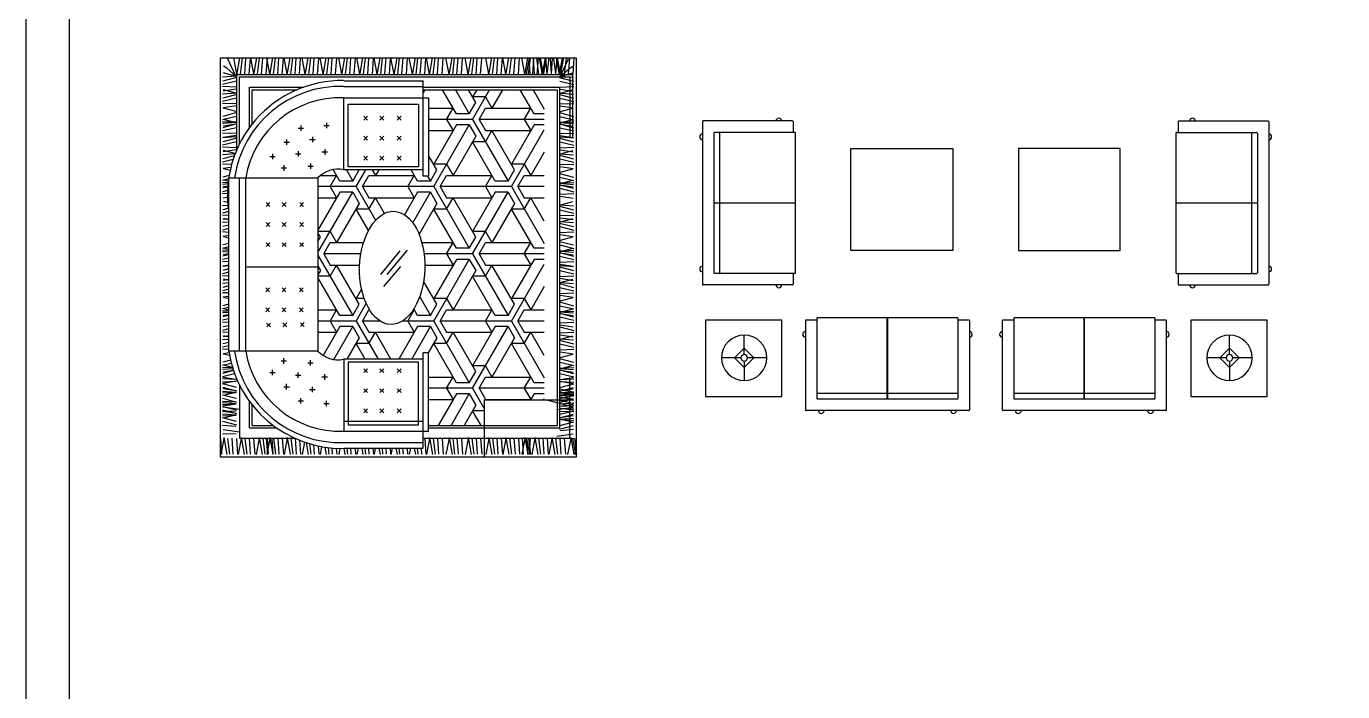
# Model space of a CAD drawing. Header units: inches. Extents: x 4.9 to 47.4, y 12.3 to 37.1.
# Drawn here: x 26.44 to 36.77, y 19.66 to 24.88 of the extents above; entities that cross this region are included whole.
import ezdxf

# ---------------------------------------------------------------- set-up
doc = ezdxf.new("R2010")
doc.units = ezdxf.units.IN
doc.header["$MEASUREMENT"] = 0
for name, color, linetype in [('02', 2, 'Continuous'), ('8', 8, 'Continuous'), ('kadrbm', 4, 'Continuous')]:
    doc.layers.add(name, color=color, linetype=linetype)

# ---------------------------------------------------------------- blocks, each defined once
blk = doc.blocks.new('kadrbm')
at = {"layer": 'kadrbm', "color": 4}
blk.add_lwpolyline([(0, 0), (0, 24.797), (21, 24.797), (21, 0), (0, 0)], close=True, dxfattribs=at)
blk.add_lwpolyline([(20.663, 0.326), (20.663, 24.46), (0.337, 24.46), (0.337, 0.326), (20.663, 0.326)], dxfattribs=at)

msp = doc.modelspace()

# ---------------------------------------------------------------- hatches: boundary and pattern name
at = {"layer": '8'}
h = msp.add_hatch(dxfattribs=at)
h.set_pattern_fill('ESCHER', color=256, scale=0.02, style=0)
h.set_pattern_definition([(60, (20.19044, 11.4794), (-0.6096, 5e-07), [0.5588, -0.0508]), (180, (20.19044, 11.4794), (0.3048, -0.52793), [0.5588, -0.0508]), (300, (20.19044, 11.4794), (0.6096, 5e-07), [0.5588, -0.0508]), (60, (20.24124, 11.4794), (-0.6096, 5e-07), [0.1016, -0.508]), (300, (20.24124, 11.4794), (0.6096, 5e-07), [0.1016, -0.508]), (60, (20.16504, 11.5234), (-0.6096, 5e-07), [0.1016, -0.508]), (180, (20.16504, 11.5234), (0.3048, -0.52793), [0.1016, -0.508]), (300, (20.16504, 11.4354), (0.6096, 5e-07), [0.1016, -0.508]), (180, (20.16504, 11.4354), (0.3048, -0.52793), [0.1016, -0.508]), (60, (19.98724, 11.4794), (-0.6096, 5e-07), [0.1016, -0.508]), (300, (19.98724, 11.4794), (0.6096, 5e-07), [0.1016, -0.508]), (60, (20.29204, 11.30343), (-0.6096, 5e-07), [0.1016, -0.508]), (180, (20.29204, 11.30343), (0.3048, -0.52793), [0.1016, -0.508]), (300, (20.29204, 11.6554), (0.6096, 5e-07), [0.1016, -0.508]), (180, (20.29204, 11.6554), (0.3048, -0.52793), [0.1016, -0.508]), (0, (20.29204, 11.5674), (-0.3048, 0.52793), [0.3556, -0.254]), (0, (20.29204, 11.3914), (-0.3048, 0.52793), [0.3556, -0.254]), (120, (20.21584, 11.6114), (-0.6096, -5e-07), [0.3556, -0.254]), (120, (20.06344, 11.5234), (-0.6096, -5e-07), [0.3556, -0.254]), (240, (20.06344, 11.4354), (0.3048, -0.52793), [0.3556, -0.254]), (240, (20.21584, 11.3474), (0.3048, -0.52793), [0.3556, -0.254])])
h.paths.add_polyline_path([(30.507, 24.383), (29.558, 24.383), (29.558, 24.32), (29.6, 24.32), (29.6, 23.705), (29.558, 23.705), (29.558, 23.754), (28.933, 23.754, 0.267221), (28.731, 23.69), (28.731, 22.331, 0.267221), (28.933, 22.267), (29.558, 22.267), (29.558, 22.317), (29.6, 22.317), (29.6, 21.747), (30.039, 21.747), (30.039, 21.947), (30.507, 21.947)])
edge = h.paths.add_edge_path(flags=16)
edge.add_ellipse((29.314, 22.984), major_axis=(0.013, 0.444), ratio=0.576092, start_angle=0, end_angle=360)

# ---------------------------------------------------------------- linework, layer by layer
at = {"layer": '02'}
for p, q in [((28.086, 24.49, -0.1), (28.023, 24.625, -0.1)), ((28.094, 24.506, -0.1), (28.07, 24.633, -0.1)), ((28.094, 24.498, -0.1), (28.118, 24.633, -0.1)), ((28.123, 24.506, -0.1), (28.139, 24.63, -0.1)), ((28.156, 24.504, -0.1), (28.165, 24.63, -0.1)), ((28.192, 24.506, -0.1), (28.201, 24.63, -0.1)), ((28.227, 24.506, -0.1), (28.203, 24.633, -0.1)), ((28.227, 24.498, -0.1), (28.251, 24.633, -0.1)), ((28.256, 24.506, -0.1), (28.272, 24.63, -0.1)), ((28.289, 24.504, -0.1), (28.298, 24.63, -0.1)), ((28.325, 24.506, -0.1), (28.334, 24.63, -0.1)), ((28.353, 24.506, -0.1), (28.33, 24.633, -0.1)), ((28.353, 24.498, -0.1), (28.377, 24.633, -0.1)), ((28.382, 24.506, -0.1), (28.398, 24.63, -0.1)), ((28.416, 24.504, -0.1), (28.424, 24.63, -0.1)), ((28.451, 24.506, -0.1), (28.46, 24.63, -0.1)), ((28.489, 24.506, -0.1), (28.465, 24.633, -0.1)), ((28.489, 24.498, -0.1), (28.513, 24.633, -0.1)), ((28.518, 24.506, -0.1), (28.533, 24.63, -0.1)), ((28.551, 24.504, -0.1), (28.56, 24.63, -0.1)), ((28.586, 24.506, -0.1), (28.595, 24.63, -0.1)), ((28.63, 24.506, -0.1), (28.607, 24.633, -0.1)), ((28.63, 24.498, -0.1), (28.654, 24.633, -0.1)), ((28.659, 24.506, -0.1), (28.675, 24.63, -0.1)), ((28.693, 24.504, -0.1), (28.701, 24.63, -0.1)), ((28.728, 24.506, -0.1), (28.737, 24.63, -0.1)), ((28.772, 24.506, -0.1), (28.748, 24.633, -0.1)), ((28.772, 24.498, -0.1), (28.796, 24.633, -0.1)), ((28.801, 24.506, -0.1), (28.817, 24.63, -0.1)), ((28.834, 24.504, -0.1), (28.843, 24.63, -0.1)), ((28.87, 24.506, -0.1), (28.879, 24.63, -0.1)), ((28.918, 24.506, -0.1), (28.895, 24.633, -0.1)), ((28.918, 24.498, -0.1), (28.942, 24.633, -0.1)), ((28.947, 24.506, -0.1), (28.963, 24.63, -0.1)), ((28.981, 24.504, -0.1), (28.989, 24.63, -0.1)), ((29.016, 24.506, -0.1), (29.025, 24.63, -0.1)), ((29.06, 24.506, -0.1), (29.036, 24.633, -0.1)), ((29.06, 24.498, -0.1), (29.084, 24.633, -0.1)), ((29.089, 24.506, -0.1), (29.105, 24.63, -0.1)), ((29.122, 24.504, -0.1), (29.131, 24.63, -0.1)), ((29.158, 24.506, -0.1), (29.167, 24.63, -0.1)), ((29.195, 24.506, -0.1), (29.171, 24.633, -0.1)), ((29.195, 24.498, -0.1), (29.219, 24.633, -0.1)), ((29.224, 24.506, -0.1), (29.239, 24.63, -0.1)), ((29.257, 24.504, -0.1), (29.266, 24.63, -0.1)), ((29.292, 24.506, -0.1), (29.301, 24.63, -0.1)), ((29.328, 24.506, -0.1), (29.304, 24.633, -0.1)), ((29.328, 24.498, -0.1), (29.352, 24.633, -0.1)), ((29.357, 24.506, -0.1), (29.372, 24.63, -0.1)), ((29.39, 24.504, -0.1), (29.399, 24.63, -0.1)), ((29.425, 24.506, -0.1), (29.434, 24.63, -0.1)), ((29.472, 24.506, -0.1), (29.448, 24.633, -0.1)), ((29.472, 24.498, -0.1), (29.496, 24.633, -0.1)), ((29.501, 24.506, -0.1), (29.516, 24.63, -0.1)), ((29.534, 24.504, -0.1), (29.543, 24.63, -0.1)), ((29.569, 24.506, -0.1), (29.578, 24.63, -0.1)), ((29.607, 24.506, -0.1), (29.583, 24.633, -0.1)), ((29.607, 24.498, -0.1), (29.631, 24.633, -0.1)), ((29.636, 24.506, -0.1), (29.651, 24.63, -0.1)), ((29.669, 24.504, -0.1), (29.678, 24.63, -0.1)), ((29.705, 24.506, -0.1), (29.713, 24.63, -0.1)), ((29.76, 24.506, -0.1), (29.736, 24.633, -0.1)), ((29.76, 24.498, -0.1), (29.784, 24.633, -0.1)), ((29.789, 24.506, -0.1), (29.804, 24.63, -0.1)), ((29.822, 24.504, -0.1), (29.831, 24.63, -0.1)), ((29.857, 24.506, -0.1), (29.866, 24.63, -0.1)), ((29.911, 24.506, -0.1), (29.887, 24.633, -0.1)), ((29.911, 24.498, -0.1), (29.934, 24.633, -0.1)), ((29.939, 24.506, -0.1), (29.955, 24.63, -0.1)), ((29.973, 24.504, -0.1), (29.982, 24.63, -0.1)), ((30.008, 24.506, -0.1), (30.017, 24.63, -0.1)), ((30.072, 24.506, -0.1), (30.048, 24.633, -0.1)), ((30.072, 24.498, -0.1), (30.096, 24.633, -0.1)), ((30.101, 24.506, -0.1), (30.117, 24.63, -0.1)), ((30.134, 24.504, -0.1), (30.143, 24.63, -0.1)), ((30.17, 24.506, -0.1), (30.179, 24.63, -0.1)), ((30.207, 24.506, -0.1), (30.183, 24.633, -0.1)), ((30.207, 24.498, -0.1), (30.23, 24.633, -0.1)), ((30.235, 24.506, -0.1), (30.251, 24.63, -0.1)), ((30.269, 24.504, -0.1), (30.278, 24.63, -0.1)), ((30.304, 24.506, -0.1), (30.313, 24.63, -0.1)), ((30.355, 24.506, -0.1), (30.331, 24.633, -0.1)), ((30.355, 24.498, -0.1), (30.379, 24.633, -0.1)), ((30.368, 24.506, -0.1), (30.392, 24.633, -0.1)), ((30.384, 24.506, -0.1), (30.399, 24.63, -0.1)), ((30.396, 24.506, -0.1), (30.388, 24.63, -0.1)), ((30.417, 24.504, -0.1), (30.426, 24.63, -0.1)), ((30.432, 24.504, -0.1), (30.423, 24.63, -0.1)), ((30.465, 24.506, -0.1), (30.45, 24.63, -0.1)), ((30.453, 24.506, -0.1), (30.461, 24.63, -0.1)), ((30.494, 24.498, -0.1), (30.47, 24.633, -0.1)), ((30.501, 24.506, -0.1), (30.477, 24.633, -0.1)), ((30.494, 24.506, -0.1), (30.518, 24.633, -0.1)), ((30.501, 24.498, -0.1), (30.525, 24.633, -0.1)), ((30.529, 24.506, -0.1), (30.521, 24.63, -0.1)), ((30.53, 24.506, -0.1), (30.546, 24.63, -0.1)), ((30.565, 24.504, -0.1), (30.556, 24.63, -0.1)), ((30.563, 24.504, -0.1), (30.572, 24.63, -0.1)), ((30.598, 24.506, -0.1), (30.583, 24.63, -0.1)), ((30.599, 24.506, -0.1), (30.608, 24.63, -0.1)), ((30.627, 24.498, -0.1), (30.603, 24.633, -0.1)), ((30.636, 24.506, -0.1), (30.612, 24.633, -0.1)), ((30.627, 24.506, -0.1), (30.651, 24.633, -0.1)), ((30.635, 24.49, -0.1), (30.699, 24.625, -0.1)), ((30.636, 24.498, -0.1), (30.66, 24.633, -0.1)), ((30.665, 24.506, -0.1), (30.681, 24.63, -0.1)), ((30.698, 24.504, -0.1), (30.707, 24.63, -0.1)), ((30.734, 24.506, -0.1), (30.743, 24.63, -0.1)), ((28.086, 24.49, -0.1), (27.983, 24.482, -0.1)), ((28.015, 24.552, -0.1), (27.99, 24.568, -0.1)), ((28.088, 24.488, -0.1), (27.99, 24.515, -0.1)), ((28.086, 24.49, -0.1), (28.015, 24.553, -0.1)), ((30.634, 24.488, -0.1), (30.731, 24.515, -0.1)), ((30.635, 24.49, -0.1), (30.707, 24.553, -0.1)), ((30.635, 24.49, -0.1), (30.738, 24.482, -0.1)), ((30.707, 24.552, -0.1), (30.731, 24.568, -0.1)), ((28.092, 24.45, -0.1), (27.981, 24.424, -0.1)), ((28.09, 24.404, -0.1), (27.981, 24.408, -0.1)), ((28.094, 24.479, -0.1), (27.984, 24.45, -0.1)), ((28.09, 24.388, -0.1), (27.986, 24.373, -0.1)), ((28.933, 24.408, -0.1), (29.558, 24.408, -0.1)), ((30.627, 24.479, -0.1), (30.738, 24.45, -0.1)), ((30.629, 24.45, -0.1), (30.74, 24.424, -0.1)), ((30.631, 24.404, -0.1), (30.74, 24.408, -0.1)), ((30.631, 24.388, -0.1), (30.735, 24.373, -0.1)), ((28.092, 24.318, -0.1), (27.981, 24.291, -0.1)), ((28.086, 24.357, -0.1), (27.983, 24.349, -0.1)), ((28.094, 24.346, -0.1), (27.984, 24.318, -0.1)), ((28.088, 24.355, -0.1), (27.99, 24.382, -0.1)), ((28.933, 24.32, -0.1), (29.6, 24.32, -0.1)), ((30.627, 24.346, -0.1), (30.738, 24.318, -0.1)), ((30.629, 24.318, -0.1), (30.74, 24.291, -0.1)), ((30.634, 24.355, -0.1), (30.731, 24.382, -0.1)), ((30.635, 24.357, -0.1), (30.738, 24.349, -0.1)), ((28.09, 24.271, -0.1), (27.981, 24.276, -0.1)), ((28.094, 24.203, -0.1), (27.984, 24.174, -0.1)), ((28.09, 24.256, -0.1), (27.986, 24.24, -0.1)), ((28.088, 24.211, -0.1), (27.99, 24.238, -0.1)), ((30.627, 24.203, -0.1), (30.738, 24.174, -0.1)), ((30.631, 24.271, -0.1), (30.74, 24.276, -0.1)), ((30.631, 24.256, -0.1), (30.735, 24.24, -0.1)), ((30.634, 24.211, -0.1), (30.731, 24.238, -0.1)), ((28.092, 24.174, -0.1), (27.981, 24.147, -0.1)), ((28.09, 24.127, -0.1), (27.981, 24.132, -0.1)), ((28.092, 24.085, -0.1), (27.981, 24.059, -0.1)), ((28.095, 24.125, -0.1), (27.983, 24.117, -0.1)), ((28.094, 24.114, -0.1), (27.984, 24.085, -0.1)), ((28.09, 24.112, -0.1), (27.986, 24.096, -0.1)), ((28.088, 24.123, -0.1), (27.99, 24.149, -0.1)), ((28.576, 24.081, -0.1), (28.618, 24.081, -0.1)), ((28.597, 24.103, -0.1), (28.597, 24.06, -0.1)), ((28.777, 24.103, -0.1), (28.82, 24.103, -0.1)), ((28.798, 24.124, -0.1), (28.798, 24.082, -0.1)), ((29.09, 24.175, -0.1), (29.12, 24.145, -0.1)), ((29.09, 24.145, -0.1), (29.12, 24.175, -0.1)), ((29.217, 24.175, -0.1), (29.247, 24.145, -0.1)), ((29.217, 24.145, -0.1), (29.247, 24.175, -0.1)), ((29.354, 24.175, -0.1), (29.384, 24.145, -0.1)), ((29.354, 24.145, -0.1), (29.384, 24.175, -0.1)), ((30.627, 24.125, -0.1), (30.738, 24.117, -0.1)), ((30.627, 24.114, -0.1), (30.738, 24.085, -0.1)), ((30.629, 24.174, -0.1), (30.74, 24.147, -0.1)), ((30.629, 24.085, -0.1), (30.74, 24.059, -0.1)), ((30.631, 24.127, -0.1), (30.74, 24.132, -0.1)), ((30.631, 24.112, -0.1), (30.735, 24.096, -0.1)), ((30.634, 24.123, -0.1), (30.731, 24.149, -0.1)), ((31.749, 24.133, -0.1), (31.749, 22.855, -0.1)), ((32.456, 24.138, -0.1), (31.754, 24.138, -0.1)), ((32.46, 24.133, -0.1), (32.46, 24.052, -0.1)), ((35.484, 24.133, -0.1), (35.484, 24.052, -0.1)), ((35.488, 24.138, -0.1), (36.19, 24.138, -0.1)), ((36.195, 24.133, -0.1), (36.195, 22.855, -0.1)), ((28.09, 24.039, -0.1), (27.981, 24.043, -0.1)), ((28.092, 23.974, -0.1), (27.981, 23.947, -0.1)), ((28.086, 24.013, -0.1), (27.983, 24.005, -0.1)), ((28.094, 24.003, -0.1), (27.984, 23.974, -0.1)), ((28.09, 24.023, -0.1), (27.986, 24.008, -0.1)), ((28.485, 23.991, -0.1), (28.485, 23.949, -0.1)), ((28.665, 23.991, -0.1), (28.708, 23.991, -0.1)), ((28.687, 24.013, -0.1), (28.687, 23.97, -0.1)), ((29.09, 24.017, -0.1), (29.12, 23.987, -0.1)), ((29.09, 23.987, -0.1), (29.12, 24.017, -0.1)), ((29.217, 24.017, -0.1), (29.247, 23.987, -0.1)), ((29.217, 23.987, -0.1), (29.247, 24.017, -0.1)), ((29.354, 23.987, -0.1), (29.384, 24.017, -0.1)), ((29.354, 24.017, -0.1), (29.384, 23.987, -0.1)), ((30.627, 24.003, -0.1), (30.738, 23.974, -0.1)), ((30.629, 23.974, -0.1), (30.74, 23.947, -0.1)), ((30.631, 24.039, -0.1), (30.74, 24.043, -0.1)), ((30.631, 24.023, -0.1), (30.735, 24.008, -0.1)), ((30.635, 24.013, -0.1), (30.738, 24.005, -0.1)), ((31.839, 24.043, -0.1), (31.839, 22.945, -0.1)), ((32.474, 24.048, -0.1), (31.844, 24.048, -0.1)), ((31.884, 24.043, -0.1), (31.884, 22.945, -0.1)), ((32.478, 24.043, -0.1), (32.478, 22.945, -0.1)), ((35.466, 24.043, -0.1), (35.466, 22.945, -0.1)), ((35.47, 24.048, -0.1), (36.1, 24.048, -0.1)), ((36.06, 24.043, -0.1), (36.06, 22.945, -0.1)), ((36.105, 24.043, -0.1), (36.105, 22.945, -0.1)), ((28.09, 23.927, -0.1), (27.981, 23.932, -0.1)), ((28.086, 23.88, -0.1), (27.983, 23.872, -0.1)), ((28.09, 23.912, -0.1), (27.986, 23.896, -0.1)), ((28.088, 23.879, -0.1), (27.99, 23.905, -0.1)), ((28.374, 23.88, -0.1), (28.374, 23.837, -0.1)), ((28.464, 23.97, -0.1), (28.507, 23.97, -0.1)), ((28.554, 23.88, -0.1), (28.597, 23.88, -0.1)), ((28.575, 23.901, -0.1), (28.575, 23.859, -0.1)), ((28.762, 23.894, -0.1), (28.805, 23.894, -0.1)), ((28.784, 23.916, -0.1), (28.784, 23.873, -0.1)), ((30.627, 23.87, -0.1), (30.738, 23.841, -0.1)), ((30.631, 23.927, -0.1), (30.74, 23.932, -0.1)), ((30.631, 23.912, -0.1), (30.735, 23.896, -0.1)), ((30.634, 23.879, -0.1), (30.731, 23.905, -0.1)), ((30.635, 23.88, -0.1), (30.738, 23.872, -0.1)), ((28.065, 23.835, -0.1), (27.981, 23.815, -0.1)), ((28.053, 23.796, -0.1), (27.981, 23.799, -0.1)), ((28.075, 23.865, -0.1), (27.984, 23.841, -0.1)), ((28.047, 23.773, -0.1), (27.986, 23.764, -0.1)), ((28.353, 23.858, -0.1), (28.395, 23.858, -0.1)), ((28.443, 23.769, -0.1), (28.485, 23.769, -0.1)), ((28.464, 23.79, -0.1), (28.464, 23.747, -0.1)), ((28.651, 23.783, -0.1), (28.694, 23.783, -0.1)), ((28.672, 23.804, -0.1), (28.672, 23.762, -0.1)), ((29.09, 23.86, -0.1), (29.12, 23.829, -0.1)), ((29.09, 23.829, -0.1), (29.12, 23.86, -0.1)), ((29.217, 23.86, -0.1), (29.247, 23.829, -0.1)), ((29.217, 23.829, -0.1), (29.247, 23.86, -0.1)), ((29.354, 23.86, -0.1), (29.384, 23.829, -0.1)), ((29.354, 23.829, -0.1), (29.384, 23.86, -0.1)), ((30.629, 23.841, -0.1), (30.74, 23.815, -0.1)), ((30.631, 23.795, -0.1), (30.74, 23.799, -0.1)), ((30.631, 23.779, -0.1), (30.735, 23.764, -0.1)), ((28.031, 23.682, -0.1), (27.981, 23.671, -0.1)), ((28.034, 23.71, -0.1), (27.984, 23.697, -0.1)), ((28.041, 23.748, -0.1), (27.99, 23.761, -0.1)), ((28.031, 23.662, -0.1), (27.99, 23.673, -0.1)), ((28.115, 22.331, -0.1), (28.115, 23.69, -0.1)), ((28.165, 22.325, -0.1), (28.165, 23.69, -0.1)), ((30.627, 23.726, -0.1), (30.738, 23.697, -0.1)), ((30.629, 23.697, -0.1), (30.74, 23.671, -0.1)), ((30.634, 23.735, -0.1), (30.731, 23.761, -0.1)), ((30.634, 23.646, -0.1), (30.731, 23.673, -0.1)), ((28.031, 23.653, -0.1), (27.981, 23.655, -0.1)), ((28.031, 23.594, -0.1), (27.981, 23.582, -0.1)), ((28.031, 23.565, -0.1), (27.981, 23.567, -0.1)), ((28.031, 23.644, -0.1), (27.983, 23.64, -0.1)), ((28.031, 23.621, -0.1), (27.984, 23.609, -0.1)), ((28.031, 23.626, -0.1), (27.986, 23.62, -0.1)), ((30.627, 23.649, -0.1), (30.738, 23.64, -0.1)), ((30.627, 23.637, -0.1), (30.738, 23.609, -0.1)), ((30.629, 23.609, -0.1), (30.74, 23.582, -0.1)), ((30.631, 23.651, -0.1), (30.74, 23.655, -0.1)), ((30.631, 23.635, -0.1), (30.735, 23.62, -0.1)), ((30.631, 23.562, -0.1), (30.74, 23.567, -0.1)), ((28.031, 23.475, -0.1), (27.983, 23.472, -0.1)), ((28.031, 23.538, -0.1), (27.986, 23.531, -0.1)), ((28.031, 23.494, -0.1), (27.99, 23.505, -0.1)), ((28.324, 23.466, -0.1), (28.354, 23.497, -0.1)), ((28.324, 23.497, -0.1), (28.354, 23.466, -0.1)), ((28.451, 23.466, -0.1), (28.481, 23.497, -0.1)), ((28.451, 23.497, -0.1), (28.481, 23.466, -0.1)), ((28.588, 23.466, -0.1), (28.618, 23.497, -0.1)), ((28.588, 23.497, -0.1), (28.618, 23.466, -0.1)), ((30.627, 23.469, -0.1), (30.738, 23.44, -0.1)), ((30.631, 23.547, -0.1), (30.735, 23.531, -0.1)), ((30.634, 23.478, -0.1), (30.731, 23.505, -0.1)), ((30.635, 23.48, -0.1), (30.738, 23.472, -0.1)), ((31.839, 23.496, -0.1), (32.478, 23.496, -0.1)), ((36.105, 23.492, -0.1), (35.466, 23.492, -0.1)), ((28.031, 23.426, -0.1), (27.981, 23.414, -0.1)), ((28.031, 23.396, -0.1), (27.981, 23.398, -0.1)), ((28.031, 23.453, -0.1), (27.984, 23.44, -0.1)), ((28.031, 23.37, -0.1), (27.986, 23.363, -0.1)), ((28.031, 23.361, -0.1), (27.99, 23.372, -0.1)), ((30.629, 23.44, -0.1), (30.74, 23.414, -0.1)), ((30.631, 23.394, -0.1), (30.74, 23.398, -0.1)), ((30.631, 23.378, -0.1), (30.735, 23.363, -0.1)), ((30.634, 23.345, -0.1), (30.731, 23.372, -0.1)), ((28.031, 23.293, -0.1), (27.981, 23.281, -0.1)), ((28.031, 23.263, -0.1), (27.981, 23.266, -0.1)), ((28.031, 23.343, -0.1), (27.983, 23.339, -0.1)), ((28.031, 23.32, -0.1), (27.984, 23.308, -0.1)), ((28.324, 23.309, -0.1), (28.354, 23.339, -0.1)), ((28.324, 23.339, -0.1), (28.354, 23.309, -0.1)), ((28.451, 23.309, -0.1), (28.481, 23.339, -0.1)), ((28.451, 23.339, -0.1), (28.481, 23.309, -0.1)), ((28.588, 23.339, -0.1), (28.618, 23.309, -0.1)), ((28.588, 23.309, -0.1), (28.618, 23.339, -0.1)), ((30.627, 23.336, -0.1), (30.738, 23.308, -0.1)), ((30.629, 23.308, -0.1), (30.74, 23.281, -0.1)), ((30.631, 23.261, -0.1), (30.74, 23.266, -0.1)), ((30.635, 23.347, -0.1), (30.738, 23.339, -0.1)), ((28.031, 23.149, -0.1), (27.981, 23.137, -0.1)), ((28.031, 23.176, -0.1), (27.984, 23.164, -0.1)), ((28.031, 23.237, -0.1), (27.986, 23.23, -0.1)), ((28.031, 23.217, -0.1), (27.99, 23.228, -0.1)), ((28.324, 23.151, -0.1), (28.354, 23.181, -0.1)), ((28.324, 23.181, -0.1), (28.354, 23.151, -0.1)), ((28.451, 23.151, -0.1), (28.481, 23.181, -0.1)), ((28.451, 23.181, -0.1), (28.481, 23.151, -0.1)), ((28.588, 23.151, -0.1), (28.618, 23.181, -0.1)), ((28.588, 23.181, -0.1), (28.618, 23.151, -0.1)), ((30.627, 23.192, -0.1), (30.738, 23.164, -0.1)), ((30.629, 23.164, -0.1), (30.74, 23.137, -0.1)), ((30.631, 23.246, -0.1), (30.735, 23.23, -0.1)), ((30.634, 23.201, -0.1), (30.731, 23.228, -0.1)), ((28.031, 23.12, -0.1), (27.981, 23.122, -0.1)), ((28.031, 23.06, -0.1), (27.981, 23.049, -0.1)), ((28.031, 23.11, -0.1), (27.983, 23.107, -0.1)), ((28.031, 23.087, -0.1), (27.984, 23.075, -0.1)), ((28.031, 23.093, -0.1), (27.986, 23.086, -0.1)), ((28.031, 23.128, -0.1), (27.99, 23.139, -0.1)), ((29.374, 23.117, -0.1), (29.221, 22.933, -0.1)), ((29.431, 23.123, -0.1), (29.272, 22.933, -0.1)), ((30.627, 23.115, -0.1), (30.738, 23.107, -0.1)), ((30.627, 23.104, -0.1), (30.738, 23.075, -0.1)), ((30.629, 23.075, -0.1), (30.74, 23.049, -0.1)), ((30.631, 23.117, -0.1), (30.74, 23.122, -0.1)), ((30.631, 23.102, -0.1), (30.735, 23.086, -0.1)), ((30.634, 23.113, -0.1), (30.731, 23.139, -0.1)), ((28.031, 23.031, -0.1), (27.981, 23.033, -0.1)), ((28.031, 22.949, -0.1), (27.981, 22.937, -0.1)), ((28.031, 22.999, -0.1), (27.983, 22.995, -0.1)), ((28.031, 22.976, -0.1), (27.984, 22.964, -0.1)), ((28.031, 23.004, -0.1), (27.986, 22.998, -0.1)), ((28.172, 22.992, -0.1), (28.736, 22.992, -0.1)), ((29.38, 22.996, -0.1), (29.246, 22.837, -0.1)), ((30.627, 22.993, -0.1), (30.738, 22.964, -0.1)), ((30.629, 22.964, -0.1), (30.74, 22.937, -0.1)), ((30.631, 23.029, -0.1), (30.74, 23.033, -0.1)), ((30.631, 23.013, -0.1), (30.735, 22.998, -0.1)), ((30.635, 23.003, -0.1), (30.738, 22.995, -0.1)), ((32.474, 22.941, -0.1), (31.844, 22.941, -0.1)), ((35.47, 22.941, -0.1), (36.1, 22.941, -0.1)), ((28.031, 22.92, -0.1), (27.981, 22.922, -0.1)), ((28.031, 22.866, -0.1), (27.983, 22.862, -0.1)), ((28.031, 22.843, -0.1), (27.984, 22.831, -0.1)), ((28.031, 22.893, -0.1), (27.986, 22.886, -0.1)), ((28.031, 22.884, -0.1), (27.99, 22.895, -0.1)), ((30.627, 22.86, -0.1), (30.738, 22.831, -0.1)), ((30.631, 22.917, -0.1), (30.74, 22.922, -0.1)), ((30.631, 22.902, -0.1), (30.735, 22.886, -0.1)), ((30.634, 22.869, -0.1), (30.731, 22.895, -0.1)), ((30.635, 22.87, -0.1), (30.738, 22.862, -0.1)), ((32.456, 22.851, -0.1), (31.754, 22.851, -0.1)), ((32.46, 22.936, -0.1), (32.46, 22.855, -0.1)), ((35.484, 22.936, -0.1), (35.484, 22.855, -0.1)), ((35.488, 22.851, -0.1), (36.19, 22.851, -0.1)), ((28.031, 22.816, -0.1), (27.981, 22.804, -0.1)), ((28.031, 22.787, -0.1), (27.981, 22.789, -0.1)), ((28.031, 22.76, -0.1), (27.986, 22.754, -0.1)), ((28.031, 22.74, -0.1), (27.99, 22.751, -0.1)), ((28.322, 22.827, -0.1), (28.352, 22.797, -0.1)), ((28.322, 22.797, -0.1), (28.352, 22.827, -0.1)), ((28.449, 22.827, -0.1), (28.479, 22.797, -0.1)), ((28.449, 22.797, -0.1), (28.479, 22.827, -0.1)), ((28.586, 22.827, -0.1), (28.616, 22.797, -0.1)), ((28.586, 22.797, -0.1), (28.616, 22.827, -0.1)), ((30.629, 22.831, -0.1), (30.74, 22.804, -0.1)), ((30.631, 22.784, -0.1), (30.74, 22.789, -0.1)), ((30.631, 22.769, -0.1), (30.735, 22.754, -0.1)), ((30.634, 22.725, -0.1), (30.731, 22.751, -0.1)), ((28.031, 22.672, -0.1), (27.981, 22.661, -0.1)), ((28.031, 22.643, -0.1), (27.981, 22.645, -0.1)), ((28.031, 22.634, -0.1), (27.983, 22.63, -0.1)), ((28.031, 22.699, -0.1), (27.984, 22.687, -0.1)), ((28.031, 22.652, -0.1), (27.99, 22.663, -0.1)), ((28.322, 22.67, -0.1), (28.352, 22.64, -0.1)), ((28.322, 22.64, -0.1), (28.352, 22.67, -0.1)), ((28.449, 22.67, -0.1), (28.479, 22.64, -0.1)), ((28.449, 22.64, -0.1), (28.479, 22.67, -0.1)), ((28.586, 22.64, -0.1), (28.616, 22.67, -0.1)), ((28.586, 22.67, -0.1), (28.616, 22.64, -0.1)), ((30.627, 22.716, -0.1), (30.738, 22.687, -0.1)), ((30.627, 22.639, -0.1), (30.738, 22.63, -0.1)), ((30.629, 22.687, -0.1), (30.74, 22.661, -0.1)), ((30.631, 22.641, -0.1), (30.74, 22.645, -0.1)), ((30.634, 22.636, -0.1), (30.731, 22.663, -0.1)), ((28.031, 22.584, -0.1), (27.981, 22.572, -0.1)), ((28.031, 22.555, -0.1), (27.981, 22.557, -0.1)), ((28.031, 22.611, -0.1), (27.984, 22.599, -0.1)), ((28.031, 22.616, -0.1), (27.986, 22.61, -0.1)), ((28.031, 22.528, -0.1), (27.986, 22.521, -0.1)), ((28.328, 22.551, -0.1), (28.359, 22.521, -0.1)), ((28.329, 22.521, -0.1), (28.359, 22.551, -0.1)), ((28.455, 22.552, -0.1), (28.486, 22.522, -0.1)), ((28.456, 22.522, -0.1), (28.486, 22.552, -0.1)), ((28.593, 22.523, -0.1), (28.623, 22.554, -0.1)), ((28.593, 22.553, -0.1), (28.623, 22.524, -0.1)), ((30.627, 22.627, -0.1), (30.738, 22.599, -0.1)), ((30.629, 22.599, -0.1), (30.74, 22.572, -0.1)), ((30.631, 22.625, -0.1), (30.735, 22.61, -0.1)), ((30.631, 22.552, -0.1), (30.74, 22.557, -0.1)), ((30.631, 22.537, -0.1), (30.735, 22.521, -0.1)), ((32.558, 22.57, -0.1), (32.558, 21.868, -0.1)), ((32.643, 22.574, -0.1), (32.562, 22.574, -0.1)), ((32.648, 22.588, -0.1), (32.648, 21.958, -0.1)), ((33.75, 22.592, -0.1), (32.652, 22.592, -0.1)), ((33.199, 21.953, -0.1), (33.199, 22.592, -0.1)), ((33.204, 21.953, -0.1), (33.204, 22.592, -0.1)), ((33.755, 22.588, -0.1), (33.755, 21.958, -0.1)), ((33.84, 22.574, -0.1), (33.759, 22.574, -0.1)), ((33.845, 22.57, -0.1), (33.845, 21.868, -0.1)), ((34.103, 22.57, -0.1), (34.103, 21.868, -0.1)), ((34.189, 22.574, -0.1), (34.108, 22.574, -0.1)), ((34.193, 22.588, -0.1), (34.193, 21.958, -0.1)), ((35.296, 22.592, -0.1), (34.198, 22.592, -0.1)), ((34.745, 21.953, -0.1), (34.745, 22.592, -0.1)), ((34.749, 21.953, -0.1), (34.749, 22.592, -0.1)), ((35.3, 22.588, -0.1), (35.3, 21.958, -0.1)), ((35.386, 22.574, -0.1), (35.305, 22.574, -0.1)), ((35.39, 22.57, -0.1), (35.39, 21.868, -0.1)), ((28.031, 22.505, -0.1), (27.981, 22.493, -0.1)), ((28.031, 22.476, -0.1), (27.981, 22.478, -0.1)), ((28.031, 22.422, -0.1), (27.983, 22.418, -0.1)), ((28.031, 22.449, -0.1), (27.986, 22.442, -0.1)), ((28.031, 22.44, -0.1), (27.99, 22.451, -0.1)), ((30.629, 22.52, -0.1), (30.74, 22.493, -0.1)), ((30.631, 22.473, -0.1), (30.74, 22.478, -0.1)), ((30.631, 22.458, -0.1), (30.735, 22.442, -0.1)), ((30.634, 22.425, -0.1), (30.731, 22.451, -0.1)), ((30.635, 22.426, -0.1), (30.738, 22.418, -0.1)), ((32.077, 22.303, -0.1), (32.077, 22.456, -0.1)), ((35.886, 22.303, -0.1), (35.886, 22.456, -0.1)), ((28.031, 22.372, -0.1), (27.981, 22.36, -0.1)), ((28.031, 22.343, -0.1), (27.981, 22.345, -0.1)), ((28.031, 22.399, -0.1), (27.984, 22.387, -0.1)), ((30.627, 22.416, -0.1), (30.738, 22.387, -0.1)), ((30.629, 22.387, -0.1), (30.74, 22.36, -0.1)), ((30.631, 22.341, -0.1), (30.74, 22.345, -0.1)), ((30.631, 22.325, -0.1), (30.735, 22.31, -0.1)), ((32, 22.278, -0.1), (32.077, 22.354, -0.1)), ((32.077, 22.354, -0.1), (32.153, 22.278, -0.1)), ((35.81, 22.278, -0.1), (35.886, 22.354, -0.1)), ((35.886, 22.354, -0.1), (35.962, 22.278, -0.1)), ((28.051, 22.233, -0.1), (27.981, 22.217, -0.1)), ((28.045, 22.259, -0.1), (27.984, 22.243, -0.1)), ((28.033, 22.317, -0.1), (27.986, 22.31, -0.1)), ((28.037, 22.295, -0.1), (27.99, 22.307, -0.1)), ((28.068, 22.198, -0.1), (27.99, 22.219, -0.1)), ((28.443, 22.253, -0.1), (28.485, 22.253, -0.1)), ((28.464, 22.231, -0.1), (28.464, 22.274, -0.1)), ((28.651, 22.238, -0.1), (28.694, 22.238, -0.1)), ((28.672, 22.217, -0.1), (28.672, 22.26, -0.1)), ((30.627, 22.272, -0.1), (30.738, 22.243, -0.1)), ((30.629, 22.243, -0.1), (30.74, 22.217, -0.1)), ((30.634, 22.281, -0.1), (30.731, 22.307, -0.1)), ((30.634, 22.192, -0.1), (30.731, 22.219, -0.1)), ((32.051, 22.278, -0.1), (31.899, 22.278, -0.1)), ((32.077, 22.202, -0.1), (32, 22.278, -0.1)), ((32.153, 22.278, -0.1), (32.077, 22.202, -0.1)), ((32.077, 22.252, -0.1), (32.077, 22.1, -0.1)), ((32.254, 22.278, -0.1), (32.102, 22.278, -0.1)), ((35.86, 22.278, -0.1), (35.708, 22.278, -0.1)), ((35.886, 22.202, -0.1), (35.81, 22.278, -0.1)), ((35.962, 22.278, -0.1), (35.886, 22.202, -0.1)), ((35.886, 22.252, -0.1), (35.886, 22.1, -0.1)), ((36.064, 22.278, -0.1), (35.911, 22.278, -0.1)), ((28.068, 22.198, -0.1), (27.981, 22.201, -0.1)), ((28.077, 22.151, -0.1), (27.981, 22.128, -0.1)), ((28.09, 22.108, -0.1), (27.981, 22.113, -0.1)), ((28.063, 22.192, -0.1), (27.983, 22.186, -0.1)), ((28.068, 22.177, -0.1), (27.984, 22.155, -0.1)), ((28.068, 22.178, -0.1), (27.986, 22.166, -0.1)), ((28.09, 22.107, -0.1), (27.986, 22.123, -0.1)), ((28.353, 22.163, -0.1), (28.395, 22.163, -0.1)), ((28.374, 22.142, -0.1), (28.374, 22.184, -0.1)), ((28.554, 22.141, -0.1), (28.597, 22.141, -0.1)), ((28.575, 22.12, -0.1), (28.575, 22.163, -0.1)), ((28.762, 22.127, -0.1), (28.805, 22.127, -0.1)), ((28.784, 22.105, -0.1), (28.784, 22.148, -0.1)), ((29.09, 22.192, -0.1), (29.12, 22.162, -0.1)), ((29.09, 22.162, -0.1), (29.12, 22.192, -0.1)), ((29.217, 22.192, -0.1), (29.247, 22.162, -0.1)), ((29.217, 22.162, -0.1), (29.247, 22.192, -0.1)), ((29.354, 22.192, -0.1), (29.384, 22.162, -0.1)), ((29.354, 22.162, -0.1), (29.384, 22.192, -0.1)), ((30.627, 22.195, -0.1), (30.738, 22.186, -0.1)), ((30.627, 22.183, -0.1), (30.738, 22.155, -0.1)), ((30.629, 22.155, -0.1), (30.74, 22.128, -0.1)), ((30.631, 22.197, -0.1), (30.74, 22.201, -0.1)), ((30.631, 22.181, -0.1), (30.735, 22.166, -0.1)), ((30.631, 22.107, -0.1), (30.735, 22.123, -0.1)), ((30.631, 22.108, -0.1), (30.74, 22.113, -0.1)), ((28.09, 22.092, -0.1), (27.981, 22.087, -0.1)), ((28.092, 22.045, -0.1), (27.981, 22.072, -0.1)), ((28.086, 22.006, -0.1), (27.983, 22.014, -0.1)), ((28.094, 22.016, -0.1), (27.984, 22.045, -0.1)), ((28.09, 22.093, -0.1), (27.986, 22.077, -0.1)), ((28.09, 22.019, -0.1), (27.986, 22.034, -0.1)), ((28.464, 22.051, -0.1), (28.507, 22.051, -0.1)), ((28.485, 22.03, -0.1), (28.485, 22.073, -0.1)), ((28.665, 22.03, -0.1), (28.708, 22.03, -0.1)), ((28.687, 22.008, -0.1), (28.687, 22.051, -0.1)), ((29.09, 22.034, -0.1), (29.12, 22.004, -0.1)), ((29.09, 22.004, -0.1), (29.12, 22.034, -0.1)), ((29.217, 22.034, -0.1), (29.247, 22.004, -0.1)), ((29.217, 22.004, -0.1), (29.247, 22.034, -0.1)), ((29.354, 22.004, -0.1), (29.384, 22.034, -0.1)), ((29.354, 22.034, -0.1), (29.384, 22.004, -0.1)), ((30.627, 22.016, -0.1), (30.738, 22.045, -0.1)), ((30.629, 22.045, -0.1), (30.74, 22.072, -0.1)), ((30.629, 22.034, -0.1), (30.74, 22.007, -0.1)), ((30.631, 22.093, -0.1), (30.735, 22.077, -0.1)), ((30.631, 22.092, -0.1), (30.74, 22.087, -0.1)), ((30.631, 22.019, -0.1), (30.735, 22.034, -0.1)), ((30.634, 21.983, -0.1), (30.731, 22.009, -0.1)), ((30.635, 22.006, -0.1), (30.738, 22.014, -0.1)), ((28.09, 22.003, -0.1), (27.981, 21.999, -0.1)), ((28.092, 21.957, -0.1), (27.981, 21.983, -0.1)), ((28.09, 21.93, -0.1), (27.981, 21.934, -0.1)), ((28.09, 21.913, -0.1), (27.981, 21.909, -0.1)), ((28.086, 21.917, -0.1), (27.983, 21.925, -0.1)), ((28.094, 21.928, -0.1), (27.984, 21.957, -0.1)), ((28.09, 21.914, -0.1), (27.986, 21.899, -0.1)), ((28.088, 22.008, -0.1), (27.99, 21.981, -0.1)), ((28.576, 21.94, -0.1), (28.618, 21.94, -0.1)), ((28.597, 21.919, -0.1), (28.597, 21.961, -0.1)), ((28.777, 21.918, -0.1), (28.82, 21.918, -0.1)), ((28.798, 21.897, -0.1), (28.798, 21.94, -0.1)), ((30.039, 21.947, -0.1), (30.725, 21.947, -0.1)), ((30.039, 21.497, -0.1), (30.039, 21.947, -0.1)), ((30.535, 21.946, -0.1), (30.731, 21.892, -0.1)), ((30.627, 21.985, -0.1), (30.738, 21.977, -0.1)), ((30.627, 21.974, -0.1), (30.738, 21.945, -0.1)), ((30.627, 21.928, -0.1), (30.738, 21.957, -0.1)), ((30.629, 21.957, -0.1), (30.74, 21.983, -0.1)), ((30.629, 21.945, -0.1), (30.74, 21.919, -0.1)), ((30.631, 22.003, -0.1), (30.74, 21.999, -0.1)), ((30.631, 21.987, -0.1), (30.74, 21.992, -0.1)), ((30.631, 21.972, -0.1), (30.735, 21.956, -0.1)), ((30.631, 21.898, -0.1), (30.735, 21.913, -0.1)), ((30.634, 22.008, -0.1), (30.731, 21.981, -0.1)), ((30.635, 21.917, -0.1), (30.738, 21.925, -0.1)), ((33.75, 21.998, -0.1), (32.652, 21.998, -0.1)), ((33.75, 21.953, -0.1), (32.652, 21.953, -0.1)), ((35.296, 21.998, -0.1), (34.198, 21.998, -0.1)), ((35.296, 21.953, -0.1), (34.198, 21.953, -0.1)), ((28.092, 21.867, -0.1), (27.981, 21.893, -0.1)), ((28.09, 21.859, -0.1), (27.981, 21.855, -0.1)), ((28.09, 21.825, -0.1), (27.981, 21.82, -0.1)), ((28.092, 21.778, -0.1), (27.981, 21.805, -0.1)), ((28.086, 21.828, -0.1), (27.983, 21.836, -0.1)), ((28.094, 21.838, -0.1), (27.984, 21.867, -0.1)), ((28.115, 21.871, -0.1), (27.986, 21.89, -0.1)), ((28.09, 21.84, -0.1), (27.986, 21.856, -0.1)), ((28.088, 21.829, -0.1), (27.99, 21.803, -0.1)), ((29.09, 21.877, -0.1), (29.12, 21.846, -0.1)), ((29.09, 21.846, -0.1), (29.12, 21.877, -0.1)), ((29.217, 21.877, -0.1), (29.247, 21.846, -0.1)), ((29.217, 21.846, -0.1), (29.247, 21.877, -0.1)), ((29.354, 21.877, -0.1), (29.384, 21.846, -0.1)), ((29.354, 21.846, -0.1), (29.384, 21.877, -0.1)), ((30.607, 21.871, -0.1), (30.735, 21.89, -0.1)), ((30.627, 21.807, -0.1), (30.738, 21.836, -0.1)), ((30.629, 21.836, -0.1), (30.74, 21.862, -0.1)), ((30.631, 21.899, -0.1), (30.74, 21.903, -0.1)), ((30.631, 21.883, -0.1), (30.735, 21.868, -0.1)), ((30.631, 21.882, -0.1), (30.74, 21.878, -0.1)), ((30.631, 21.859, -0.1), (30.74, 21.855, -0.1)), ((30.631, 21.809, -0.1), (30.735, 21.825, -0.1)), ((30.635, 21.796, -0.1), (30.738, 21.804, -0.1)), ((33.84, 21.863, -0.1), (32.562, 21.863, -0.1)), ((35.386, 21.863, -0.1), (34.108, 21.863, -0.1)), ((28.086, 21.739, -0.1), (27.983, 21.747, -0.1)), ((28.094, 21.75, -0.1), (27.984, 21.778, -0.1)), ((28.115, 21.693, -0.1), (27.986, 21.712, -0.1)), ((28.933, 21.78, -0.1), (29.558, 21.78, -0.1)), ((28.933, 21.701, -0.1), (29.6, 21.701, -0.1)), ((30.627, 21.718, -0.1), (30.738, 21.747, -0.1)), ((30.629, 21.747, -0.1), (30.74, 21.774, -0.1)), ((30.631, 21.794, -0.1), (30.74, 21.789, -0.1)), ((30.634, 21.798, -0.1), (30.731, 21.772, -0.1)), ((30.635, 21.708, -0.1), (30.738, 21.716, -0.1)), ((27.965, 21.645, -0.1), (27.973, 21.521, -0.1)), ((27.993, 21.645, -0.1), (27.969, 21.518, -0.1)), ((28.09, 21.681, -0.1), (27.981, 21.677, -0.1)), ((27.993, 21.653, -0.1), (28.017, 21.518, -0.1)), ((28.022, 21.645, -0.1), (28.038, 21.521, -0.1)), ((28.055, 21.647, -0.1), (28.064, 21.521, -0.1)), ((28.091, 21.645, -0.1), (28.1, 21.521, -0.1)), ((28.128, 21.645, -0.1), (28.105, 21.518, -0.1)), ((28.115, 21.647, -0.1), (28.551, 21.646, -0.1)), ((28.128, 21.653, -0.1), (28.152, 21.518, -0.1)), ((28.157, 21.645, -0.1), (28.173, 21.521, -0.1)), ((28.191, 21.647, -0.1), (28.199, 21.521, -0.1)), ((28.226, 21.645, -0.1), (28.235, 21.521, -0.1)), ((28.27, 21.645, -0.1), (28.246, 21.518, -0.1)), ((28.27, 21.653, -0.1), (28.294, 21.518, -0.1)), ((28.299, 21.645, -0.1), (28.315, 21.521, -0.1)), ((28.325, 21.645, -0.1), (28.334, 21.521, -0.1)), ((28.353, 21.645, -0.1), (28.33, 21.518, -0.1)), ((28.332, 21.647, -0.1), (28.341, 21.521, -0.1)), ((28.353, 21.653, -0.1), (28.377, 21.518, -0.1)), ((28.368, 21.645, -0.1), (28.377, 21.521, -0.1)), ((28.382, 21.645, -0.1), (28.398, 21.521, -0.1)), ((28.416, 21.647, -0.1), (28.424, 21.521, -0.1)), ((28.451, 21.645, -0.1), (28.46, 21.521, -0.1)), ((28.489, 21.645, -0.1), (28.465, 21.518, -0.1)), ((28.489, 21.653, -0.1), (28.513, 21.518, -0.1)), ((28.518, 21.645, -0.1), (28.533, 21.521, -0.1)), ((28.551, 21.647, -0.1), (28.56, 21.521, -0.1)), ((28.587, 21.631, -0.1), (28.595, 21.521, -0.1)), ((28.625, 21.616, -0.1), (28.607, 21.518, -0.1)), ((28.638, 21.612, -0.1), (28.654, 21.518, -0.1)), ((28.664, 21.604, -0.1), (28.675, 21.521, -0.1)), ((28.696, 21.595, -0.1), (28.701, 21.521, -0.1)), ((28.926, 21.613, -0.1), (29.558, 21.613, -0.1)), ((29.569, 21.645, -0.1), (29.578, 21.521, -0.1)), ((29.607, 21.645, -0.1), (29.583, 21.518, -0.1)), ((29.607, 21.653, -0.1), (29.631, 21.518, -0.1)), ((29.636, 21.645, -0.1), (29.651, 21.521, -0.1)), ((29.669, 21.647, -0.1), (29.678, 21.521, -0.1)), ((29.705, 21.645, -0.1), (29.713, 21.521, -0.1)), ((29.76, 21.645, -0.1), (29.736, 21.518, -0.1)), ((29.76, 21.653, -0.1), (29.784, 21.518, -0.1)), ((29.789, 21.645, -0.1), (29.804, 21.521, -0.1)), ((29.822, 21.647, -0.1), (29.831, 21.521, -0.1)), ((29.857, 21.645, -0.1), (29.866, 21.521, -0.1)), ((29.911, 21.645, -0.1), (29.887, 21.518, -0.1)), ((29.911, 21.653, -0.1), (29.934, 21.518, -0.1)), ((29.939, 21.645, -0.1), (29.955, 21.521, -0.1)), ((29.973, 21.647, -0.1), (29.982, 21.521, -0.1)), ((30.008, 21.645, -0.1), (30.017, 21.521, -0.1)), ((30.072, 21.645, -0.1), (30.048, 21.518, -0.1)), ((30.072, 21.653, -0.1), (30.096, 21.518, -0.1)), ((30.101, 21.645, -0.1), (30.117, 21.521, -0.1)), ((30.134, 21.647, -0.1), (30.143, 21.521, -0.1)), ((30.17, 21.645, -0.1), (30.179, 21.521, -0.1)), ((30.207, 21.645, -0.1), (30.183, 21.518, -0.1)), ((30.207, 21.653, -0.1), (30.23, 21.518, -0.1)), ((30.235, 21.645, -0.1), (30.251, 21.521, -0.1)), ((30.269, 21.647, -0.1), (30.278, 21.521, -0.1)), ((30.304, 21.645, -0.1), (30.313, 21.521, -0.1)), ((30.355, 21.645, -0.1), (30.331, 21.518, -0.1)), ((30.333, 21.647, -0.1), (30.342, 21.521, -0.1)), ((30.355, 21.653, -0.1), (30.379, 21.518, -0.1)), ((30.368, 21.645, -0.1), (30.392, 21.518, -0.1)), ((30.368, 21.645, -0.1), (30.377, 21.521, -0.1)), ((30.384, 21.645, -0.1), (30.399, 21.521, -0.1)), ((30.396, 21.645, -0.1), (30.388, 21.521, -0.1)), ((30.433, 21.645, -0.1), (30.409, 21.518, -0.1)), ((30.433, 21.653, -0.1), (30.456, 21.518, -0.1)), ((30.461, 21.645, -0.1), (30.477, 21.521, -0.1)), ((30.495, 21.647, -0.1), (30.504, 21.521, -0.1)), ((30.53, 21.645, -0.1), (30.539, 21.521, -0.1)), ((30.567, 21.645, -0.1), (30.543, 21.518, -0.1)), ((30.567, 21.653, -0.1), (30.591, 21.518, -0.1)), ((30.596, 21.645, -0.1), (30.611, 21.521, -0.1)), ((30.607, 21.662, -0.1), (30.735, 21.681, -0.1)), ((30.629, 21.647, -0.1), (30.638, 21.521, -0.1)), ((30.631, 21.65, -0.1), (30.74, 21.645, -0.1)), ((30.664, 21.645, -0.1), (30.673, 21.521, -0.1)), ((30.715, 21.645, -0.1), (30.691, 21.518, -0.1)), ((30.715, 21.653, -0.1), (30.739, 21.518, -0.1)), ((30.728, 21.645, -0.1), (30.752, 21.518, -0.1)), ((30.744, 21.645, -0.1), (30.76, 21.521, -0.1)), ((30.757, 21.645, -0.1), (30.748, 21.521, -0.1)), ((28.732, 21.587, -0.1), (28.737, 21.521, -0.1)), ((28.76, 21.581, -0.1), (28.748, 21.518, -0.1)), ((28.786, 21.577, -0.1), (28.796, 21.518, -0.1)), ((28.81, 21.574, -0.1), (28.817, 21.521, -0.1)), ((28.84, 21.57, -0.1), (28.843, 21.521, -0.1)), ((28.875, 21.568, -0.1), (28.879, 21.521, -0.1)), ((28.904, 21.567, -0.1), (28.895, 21.518, -0.1)), ((28.934, 21.567, -0.1), (28.942, 21.518, -0.1)), ((28.957, 21.567, -0.1), (28.963, 21.521, -0.1)), ((28.986, 21.567, -0.1), (28.989, 21.521, -0.1)), ((29.022, 21.567, -0.1), (29.025, 21.521, -0.1)), ((29.046, 21.567, -0.1), (29.036, 21.518, -0.1)), ((29.076, 21.567, -0.1), (29.084, 21.518, -0.1)), ((29.099, 21.567, -0.1), (29.105, 21.521, -0.1)), ((29.128, 21.567, -0.1), (29.131, 21.521, -0.1)), ((29.163, 21.567, -0.1), (29.167, 21.521, -0.1)), ((29.18, 21.567, -0.1), (29.171, 21.518, -0.1)), ((29.21, 21.567, -0.1), (29.219, 21.518, -0.1)), ((29.234, 21.567, -0.1), (29.239, 21.521, -0.1)), ((29.263, 21.567, -0.1), (29.266, 21.521, -0.1)), ((29.298, 21.567, -0.1), (29.301, 21.521, -0.1)), ((29.313, 21.567, -0.1), (29.304, 21.518, -0.1)), ((29.343, 21.567, -0.1), (29.352, 21.518, -0.1)), ((29.367, 21.567, -0.1), (29.372, 21.521, -0.1)), ((29.396, 21.567, -0.1), (29.399, 21.521, -0.1)), ((29.431, 21.567, -0.1), (29.434, 21.521, -0.1)), ((29.457, 21.567, -0.1), (29.448, 21.518, -0.1)), ((29.487, 21.567, -0.1), (29.496, 21.518, -0.1)), ((29.511, 21.567, -0.1), (29.516, 21.521, -0.1)), ((29.54, 21.567, -0.1), (29.543, 21.521, -0.1))]:
    msp.add_line(p, q, dxfattribs=at)
for points, elevation in [([(27.965, 24.633), (30.757, 24.633), (30.757, 21.497), (27.965, 21.497)], -0.1), ([(28.969, 23.778), (28.969, 24.269), (29.519, 24.269), (29.519, 23.778)], -0.1), ([(33.715, 23.121), (32.915, 23.121), (32.915, 23.921), (33.715, 23.921)], -0.1), ([(34.229, 23.121), (35.029, 23.121), (35.029, 23.921), (34.229, 23.921)], -0.1), ([(28.731, 22.331), (28.031, 22.331), (28.031, 23.69), (28.731, 23.69)], -0.1), ([(31.772, 21.974), (32.372, 21.974), (32.372, 22.574), (31.772, 22.574)], -0.05), ([(35.582, 21.974), (36.182, 21.974), (36.182, 22.574), (35.582, 22.574)], -0.05), ([(28.969, 22.243), (28.969, 21.752), (29.519, 21.752), (29.519, 22.243)], -0.1)]:
    msp.add_lwpolyline(points, close=True, dxfattribs=dict(at, elevation=elevation))
at = {"layer": '02', "elevation": -0.1}
for points in [[(28.095, 23.913), (28.095, 24.503), (30.728, 24.503), (30.728, 24.006)], [(28.115, 23.956), (28.115, 24.483), (30.708, 24.483), (30.708, 24.006)], [(28.195, 24.087), (28.195, 24.403), (28.62, 24.403)], [(28.933, 24.454), (29.558, 24.454)], [(29.6, 24.32), (29.6, 23.705), (29.558, 23.705), (29.558, 24.454)], [(29.558, 24.403), (30.628, 24.403), (30.628, 21.727)], [(28.215, 24.113), (28.215, 24.383), (28.569, 24.383)], [(29.558, 23.754), (28.933, 23.754), (28.933, 24.313)], [(29.558, 24.383), (30.608, 24.383), (30.608, 21.747)], [(28.933, 21.567), (29.558, 21.567), (29.558, 22.317)], [(29.558, 22.267), (28.933, 22.267), (28.933, 21.708)], [(29.6, 21.701), (29.6, 22.317), (29.558, 22.317)], [(29.558, 21.647), (30.708, 21.647), (30.708, 22.124)], [(28.115, 22.066), (28.115, 21.647)], [(28.195, 21.727), (28.195, 21.934)], [(28.215, 21.747), (28.215, 21.908)], [(28.195, 21.727), (28.407, 21.727)], [(28.215, 21.747), (28.379, 21.747)], [(29.6, 21.747), (30.608, 21.747)], [(29.6, 21.727), (30.628, 21.727)]]:
    msp.add_lwpolyline(points, dxfattribs=at)
at = {"layer": '02'}
for centre, radius, start, end in [((28.92, 23.555, -0.1), 0.9, 89.1883, 188.6563), ((28.905, 23.572, -0.1), 0.837, 88.1424, 171.8619), ((28.906, 23.569, -0.1), 0.752, 88.0822, 170.7223), ((31.754, 24.133, -0.1), 0.0045, 90, 180), ((32.348, 24.137, -0.1), 0.0225, 1.4944, 178.5056), ((32.456, 24.133, -0.1), 0.0045, 0, 90), ((35.488, 24.133, -0.1), 0.0045, 90, 180), ((35.596, 24.137, -0.1), 0.0225, 1.4944, 178.5056), ((36.19, 24.133, -0.1), 0.0045, 0, 90), ((31.75, 24.013, -0.1), 0.0225, 91.4944, 268.5056), ((31.844, 24.043, -0.1), 0.0045, 90, 180), ((31.88, 24.043, -0.1), 0.0045, 0, 90), ((32.456, 24.052, -0.1), 0.0045, 270, 0), ((32.474, 24.043, -0.1), 0.0045, 0, 90), ((35.47, 24.043, -0.1), 0.0045, 90, 180), ((35.488, 24.052, -0.1), 0.0045, 180, 270), ((36.064, 24.043, -0.1), 0.0045, 90, 180), ((36.1, 24.043, -0.1), 0.0045, 0, 90), ((36.194, 24.013, -0.1), 0.0225, 271.4944, 88.5056), ((28.887, 23.547, -0.1), 0.212, 77.6664, 137.5105), ((31.75, 22.975, -0.1), 0.0225, 91.4944, 268.5056), ((31.844, 22.945, -0.1), 0.0045, 180, 270), ((31.88, 22.945, -0.1), 0.0045, 270, 0), ((32.456, 22.936, -0.1), 0.0045, 0, 90), ((32.474, 22.945, -0.1), 0.0045, 270, 0), ((35.47, 22.945, -0.1), 0.0045, 180, 270), ((35.488, 22.936, -0.1), 0.0045, 90, 180), ((36.064, 22.945, -0.1), 0.0045, 180, 270), ((36.1, 22.945, -0.1), 0.0045, 270, 0), ((36.194, 22.975, -0.1), 0.0225, 271.4944, 88.5056), ((31.754, 22.855, -0.1), 0.0045, 180, 270), ((32.348, 22.851, -0.1), 0.0225, 181.4944, 358.5056), ((32.456, 22.855, -0.1), 0.0045, 270, 0), ((35.488, 22.855, -0.1), 0.0045, 180, 270), ((35.596, 22.851, -0.1), 0.0225, 181.4944, 358.5056), ((36.19, 22.855, -0.1), 0.0045, 270, 0), ((32.562, 22.57, -0.1), 0.0045, 90, 180), ((32.643, 22.57, -0.1), 0.0045, 0, 90), ((32.652, 22.588, -0.1), 0.0045, 90, 180), ((33.75, 22.588, -0.1), 0.0045, 0, 90), ((33.759, 22.57, -0.1), 0.0045, 90, 180), ((33.84, 22.57, -0.1), 0.0045, 0, 90), ((34.108, 22.57, -0.1), 0.0045, 90, 180), ((34.189, 22.57, -0.1), 0.0045, 0, 90), ((34.198, 22.588, -0.1), 0.0045, 90, 180), ((35.296, 22.588, -0.1), 0.0045, 0, 90), ((35.305, 22.57, -0.1), 0.0045, 90, 180), ((35.386, 22.57, -0.1), 0.0045, 0, 90), ((32.559, 22.462, -0.1), 0.0225, 91.4944, 268.5056), ((33.844, 22.462, -0.1), 0.0225, 271.4944, 88.5056), ((34.104, 22.462, -0.1), 0.0225, 91.4944, 268.5056), ((35.39, 22.462, -0.1), 0.0225, 271.4944, 88.5056), ((28.92, 22.466, -0.1), 0.9, 188.6563, 270.8117), ((28.905, 22.449, -0.1), 0.837, 188.1381, 271.8576), ((28.906, 22.452, -0.1), 0.752, 189.2777, 271.9178), ((28.887, 22.474, -0.1), 0.212, 222.4895, 282.3336), ((32.652, 21.994, -0.1), 0.0045, 90, 180), ((32.652, 21.958, -0.1), 0.0045, 180, 270), ((33.75, 21.994, -0.1), 0.0045, 0, 90), ((33.75, 21.958, -0.1), 0.0045, 270, 0), ((34.198, 21.994, -0.1), 0.0045, 90, 180), ((34.198, 21.958, -0.1), 0.0045, 180, 270), ((35.296, 21.994, -0.1), 0.0045, 0, 90), ((35.296, 21.958, -0.1), 0.0045, 270, 0), ((32.562, 21.868, -0.1), 0.0045, 180, 270), ((32.682, 21.863, -0.1), 0.0225, 181.4944, 358.5056), ((33.721, 21.863, -0.1), 0.0225, 181.4944, 358.5056), ((33.84, 21.868, -0.1), 0.0045, 270, 0), ((34.108, 21.868, -0.1), 0.0045, 180, 270), ((34.228, 21.863, -0.1), 0.0225, 181.4944, 358.5056), ((35.266, 21.863, -0.1), 0.0225, 181.4944, 358.5056), ((35.386, 21.868, -0.1), 0.0045, 270, 0)]:
    msp.add_arc(centre, radius, start, end, dxfattribs=at)
msp.add_ellipse((29.314, 22.984, -0.1), major_axis=(0.013, 0.444), ratio=0.576092, dxfattribs=at)
at = {"layer": '02', "extrusion": (0, 0, -1)}
for centre, major_axis in [((32.077, 22.278, -0.1), (0.126, 0.126)), ((35.886, 22.278, -0.1), (0.126, 0.126)), ((32.077, 22.278, -0.1), (0.018, 0.018)), ((35.886, 22.278, -0.1), (0.018, 0.018))]:
    msp.add_ellipse(centre, major_axis=major_axis, ratio=1, dxfattribs=at)

# ---------------------------------------------------------------- block references
at = {"layer": 'kadrbm'}
msp.add_blockref('kadrbm', (26.442, 12.278), dxfattribs=at)

doc.saveas('drawing.dxf')
